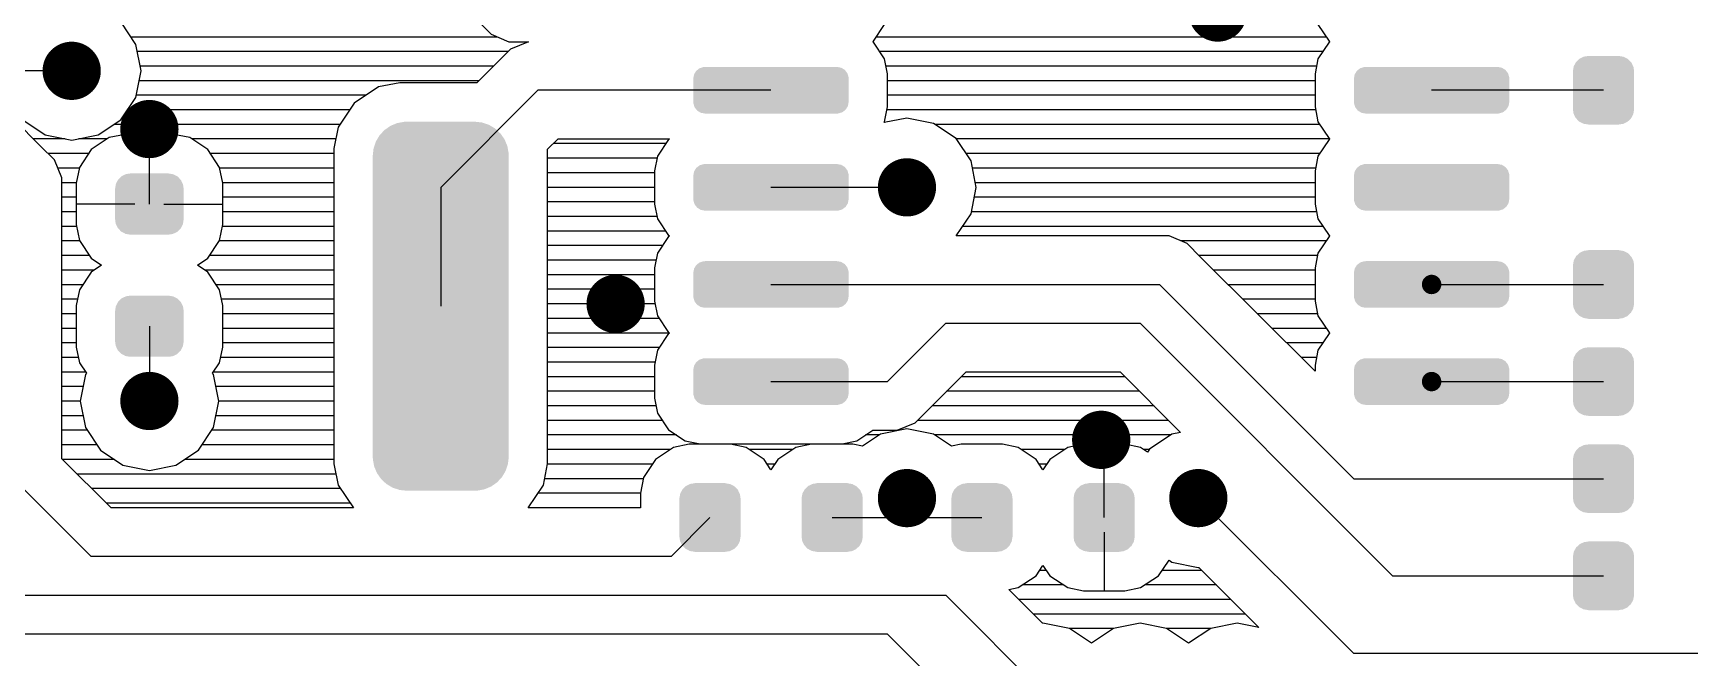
# Model space of a CAD drawing. Extents: x 295 to 953, y 10 to 290.
# Drawn here: x 762.16 to 811.99, y 207.56 to 226.35 of the extents above; entities that cross this region are included whole.
import ezdxf

# ---------------------------------------------------------------- set-up
doc = ezdxf.new("R2010")
doc.units = 0
doc.header["$LTSCALE"] = 5
doc.header["$MEASUREMENT"] = 0
doc.layers.get('0').update_dxf_attribs({"linetype": 'CONTINUOUS', "lineweight": 25})
doc.layers.add('DV-PEI-A6_BOT', color=7, linetype='CONTINUOUS')

msp = doc.modelspace()

# ---------------------------------------------------------------- linework, layer by layer
for points, const_width in [([(798.229, 226.971, -1), (797.353, 226.971, -1)], 0.876), ([(763.761, 225.218, -1), (762.885, 225.218, -1)], 0.876), ([(766.098, 223.466, -1), (765.222, 223.466, -1)], 0.876), ([(788.882, 221.713, -1), (788.006, 221.713, -1)], 0.876), ([(780.119, 218.208, -1), (779.243, 218.208, -1)], 0.876), ([(804.369, 218.792, -1), (804.077, 218.792, -1)], 0.292), ([(766.098, 215.287, -1), (765.222, 215.287, -1)], 0.876), ([(804.369, 215.871, -1), (804.077, 215.871, -1)], 0.292), ([(794.724, 214.119, -1), (793.848, 214.119, -1)], 0.876), ([(788.882, 212.366, -1), (788.006, 212.366, -1)], 0.876), ([(797.645, 212.366, -1), (796.769, 212.366, -1)], 0.876)]:
    msp.add_lwpolyline(points, format="xyb", close=True, dxfattribs=dict(const_width=const_width))
for points in [[(786.653, 225.145), (786.595, 225.219), (782.062, 225.145), (782.107, 225.219)], [(786.595, 225.219), (786.575, 225.246), (782.107, 225.219), (782.142, 225.246)], [(786.575, 225.246), (786.491, 225.297), (782.142, 225.246), (782.208, 225.297)], [(786.491, 225.297), (786.466, 225.312), (782.208, 225.297), (782.26, 225.312)], [(786.466, 225.312), (786.352, 225.333), (782.26, 225.312), (782.33, 225.333)], [(786.352, 225.333), (786.341, 225.335), (782.33, 225.333), (782.368, 225.335)], [(806.521, 225.145), (806.464, 225.219), (801.93, 225.145), (801.976, 225.219)], [(806.464, 225.219), (806.443, 225.246), (801.976, 225.219), (802.011, 225.246)], [(806.443, 225.246), (806.36, 225.297), (802.011, 225.246), (802.077, 225.297)], [(806.36, 225.297), (806.335, 225.312), (802.077, 225.297), (802.128, 225.312)], [(806.335, 225.312), (806.22, 225.333), (802.128, 225.312), (802.199, 225.333)], [(806.22, 225.333), (806.209, 225.335), (802.199, 225.333), (802.237, 225.335)], [(810.313, 225.21), (810.294, 225.338), (808.473, 225.21), (808.495, 225.338)], [(810.294, 225.338), (810.286, 225.354), (808.495, 225.338), (808.497, 225.354)], [(810.286, 225.354), (810.23, 225.469), (808.497, 225.354), (808.559, 225.469)], [(810.23, 225.469), (810.217, 225.482), (808.559, 225.469), (808.566, 225.482)], [(810.217, 225.482), (810.128, 225.574), (808.566, 225.482), (808.661, 225.574)], [(810.128, 225.574), (810.11, 225.583), (808.661, 225.574), (808.671, 225.583)], [(810.11, 225.583), (809.999, 225.641), (808.671, 225.583), (808.793, 225.641)], [(809.999, 225.641), (809.969, 225.646), (808.793, 225.641), (808.803, 225.646)], [(809.969, 225.646), (809.855, 225.664), (808.803, 225.646), (808.932, 225.664)], [(809.855, 225.664), (809.855, 225.668), (808.932, 225.664), (808.932, 225.668)], [(786.691, 224.985), (786.689, 225.023), (782.018, 224.985), (782.025, 225.023)], [(786.691, 224.284), (786.691, 224.985), (782.018, 224.284), (782.018, 224.985)], [(786.689, 225.023), (786.663, 225.11), (782.025, 225.023), (782.041, 225.11)], [(786.663, 225.11), (786.653, 225.145), (782.041, 225.11), (782.062, 225.145)], [(806.56, 224.985), (806.558, 225.023), (801.886, 224.985), (801.893, 225.023)], [(806.56, 224.284), (806.56, 224.985), (801.886, 224.284), (801.886, 224.985)], [(806.558, 225.023), (806.532, 225.11), (801.893, 225.023), (801.909, 225.11)], [(806.532, 225.11), (806.521, 225.145), (801.909, 225.11), (801.93, 225.145)], [(810.313, 225.207), (810.313, 225.21), (808.473, 225.207), (808.473, 225.21)], [(810.313, 224.062), (810.313, 225.207), (808.473, 224.062), (808.473, 225.207)], [(786.684, 224.246), (786.691, 224.284), (782.02, 224.246), (782.018, 224.284)], [(786.668, 224.158), (786.684, 224.246), (782.046, 224.158), (782.02, 224.246)], [(806.553, 224.246), (806.56, 224.284), (801.888, 224.246), (801.886, 224.284)], [(806.537, 224.158), (806.553, 224.246), (801.914, 224.158), (801.888, 224.246)], [(786.647, 224.124), (786.668, 224.158), (782.056, 224.124), (782.046, 224.158)], [(786.601, 224.05), (786.647, 224.124), (782.113, 224.05), (782.056, 224.124)], [(786.567, 224.023), (786.601, 224.05), (782.134, 224.023), (782.113, 224.05)], [(786.501, 223.972), (786.567, 224.023), (782.217, 223.972), (782.134, 224.023)], [(786.449, 223.956), (786.501, 223.972), (782.243, 223.956), (782.217, 223.972)], [(786.378, 223.935), (786.449, 223.956), (782.357, 223.935), (782.243, 223.956)], [(786.341, 223.933), (786.378, 223.935), (782.368, 223.933), (782.357, 223.935)], [(806.515, 224.124), (806.537, 224.158), (801.925, 224.124), (801.914, 224.158)], [(806.47, 224.05), (806.515, 224.124), (801.982, 224.05), (801.925, 224.124)], [(806.435, 224.023), (806.47, 224.05), (802.003, 224.023), (801.982, 224.05)], [(806.369, 223.972), (806.435, 224.023), (802.086, 223.972), (802.003, 224.023)], [(806.318, 223.956), (806.369, 223.972), (802.111, 223.956), (802.086, 223.972)], [(806.247, 223.935), (806.318, 223.956), (802.226, 223.935), (802.111, 223.956)], [(806.209, 223.933), (806.247, 223.935), (802.237, 223.933), (802.226, 223.935)], [(810.313, 224.059), (810.313, 224.062), (808.473, 224.059), (808.473, 224.062)], [(810.291, 223.93), (810.313, 224.059), (808.492, 223.93), (808.473, 224.059)], [(810.289, 223.915), (810.291, 223.93), (808.5, 223.915), (808.492, 223.93)], [(810.227, 223.799), (810.289, 223.915), (808.556, 223.799), (808.5, 223.915)], [(810.22, 223.786), (810.227, 223.799), (808.569, 223.786), (808.556, 223.799)], [(810.125, 223.695), (810.22, 223.786), (808.658, 223.695), (808.569, 223.786)], [(776.342, 223.157), (776.258, 223.277), (772.51, 223.157), (772.582, 223.277)], [(776.258, 223.277), (776.217, 223.336), (772.582, 223.277), (772.636, 223.336)], [(776.217, 223.336), (776.108, 223.437), (772.636, 223.336), (772.73, 223.437)], [(776.108, 223.437), (776.057, 223.484), (772.73, 223.437), (772.798, 223.484)], [(776.057, 223.484), (775.926, 223.562), (772.798, 223.484), (772.909, 223.562)], [(775.926, 223.562), (775.869, 223.596), (772.909, 223.562), (772.99, 223.596)], [(775.869, 223.596), (775.718, 223.646), (772.99, 223.596), (773.111, 223.646)], [(775.718, 223.646), (775.662, 223.664), (773.111, 223.646), (773.213, 223.664)], [(775.662, 223.664), (775.471, 223.685), (773.213, 223.664), (773.326, 223.685)], [(775.471, 223.685), (775.445, 223.688), (773.326, 223.685), (773.401, 223.688)], [(810.115, 223.685), (810.125, 223.695), (808.676, 223.685), (808.658, 223.695)], [(809.993, 223.627), (810.115, 223.685), (808.788, 223.627), (808.676, 223.685)], [(809.983, 223.622), (809.993, 223.627), (808.818, 223.622), (808.788, 223.627)], [(809.855, 223.604), (809.983, 223.622), (808.932, 223.604), (808.818, 223.622)], [(809.855, 223.6), (809.855, 223.604), (808.932, 223.6), (808.932, 223.604)], [(776.468, 222.665), (776.465, 222.74), (772.378, 222.665), (772.386, 222.74)], [(776.465, 222.74), (776.439, 222.882), (772.386, 222.74), (772.402, 222.882)], [(776.439, 222.882), (776.426, 222.955), (772.402, 222.882), (772.426, 222.955)], [(776.426, 222.955), (776.37, 223.09), (772.426, 222.955), (772.47, 223.09)], [(776.37, 223.09), (776.342, 223.157), (772.47, 223.09), (772.51, 223.157)], [(776.468, 213.61), (776.468, 222.665), (772.378, 213.61), (772.378, 222.665)], [(786.653, 222.224), (786.595, 222.298), (782.062, 222.224), (782.107, 222.298)], [(786.595, 222.298), (786.575, 222.325), (782.107, 222.298), (782.142, 222.325)], [(786.575, 222.325), (786.491, 222.376), (782.142, 222.325), (782.208, 222.376)], [(786.491, 222.376), (786.466, 222.391), (782.208, 222.376), (782.26, 222.391)], [(786.466, 222.391), (786.352, 222.412), (782.26, 222.391), (782.33, 222.412)], [(786.352, 222.412), (786.341, 222.414), (782.33, 222.412), (782.368, 222.414)], [(806.521, 222.224), (806.464, 222.298), (801.93, 222.224), (801.976, 222.298)], [(806.464, 222.298), (806.443, 222.325), (801.976, 222.298), (802.011, 222.325)], [(806.443, 222.325), (806.36, 222.376), (802.011, 222.325), (802.077, 222.376)], [(806.36, 222.376), (806.335, 222.391), (802.077, 222.376), (802.128, 222.391)], [(806.335, 222.391), (806.22, 222.412), (802.128, 222.391), (802.199, 222.412)], [(806.22, 222.412), (806.209, 222.414), (802.199, 222.412), (802.237, 222.414)], [(766.691, 221.672), (766.672, 221.802), (764.629, 221.672), (764.65, 221.802)], [(766.672, 221.802), (766.665, 221.816), (764.65, 221.802), (764.652, 221.816)], [(766.665, 221.816), (766.609, 221.933), (764.652, 221.816), (764.713, 221.933)], [(766.609, 221.933), (766.597, 221.946), (764.713, 221.933), (764.719, 221.946)], [(766.597, 221.946), (766.508, 222.039), (764.719, 221.946), (764.815, 222.039)], [(766.508, 222.039), (766.491, 222.048), (764.815, 222.039), (764.824, 222.048)], [(766.491, 222.048), (766.379, 222.107), (764.824, 222.048), (764.946, 222.107)], [(766.379, 222.107), (766.351, 222.111), (764.946, 222.107), (764.955, 222.111)], [(766.351, 222.111), (766.235, 222.131), (764.955, 222.111), (765.084, 222.131)], [(786.691, 222.064), (786.689, 222.102), (782.018, 222.064), (782.025, 222.102)], [(786.691, 221.363), (786.691, 222.064), (782.018, 221.363), (782.018, 222.064)], [(786.689, 222.102), (786.663, 222.189), (782.025, 222.102), (782.041, 222.189)], [(786.663, 222.189), (786.653, 222.224), (782.041, 222.189), (782.062, 222.224)], [(806.56, 222.064), (806.558, 222.102), (801.886, 222.064), (801.893, 222.102)], [(806.56, 221.363), (806.56, 222.064), (801.886, 221.363), (801.886, 222.064)], [(806.558, 222.102), (806.532, 222.189), (801.893, 222.102), (801.909, 222.189)], [(806.532, 222.189), (806.521, 222.224), (801.909, 222.189), (801.93, 222.224)], [(766.694, 220.749), (766.694, 221.672), (764.626, 220.749), (764.626, 221.672)], [(786.684, 221.325), (786.691, 221.363), (782.02, 221.325), (782.018, 221.363)], [(786.668, 221.237), (786.684, 221.325), (782.046, 221.237), (782.02, 221.325)], [(786.647, 221.203), (786.668, 221.237), (782.056, 221.203), (782.046, 221.237)], [(806.553, 221.325), (806.56, 221.363), (801.888, 221.325), (801.886, 221.363)], [(806.537, 221.237), (806.553, 221.325), (801.914, 221.237), (801.888, 221.325)], [(806.515, 221.203), (806.537, 221.237), (801.925, 221.203), (801.914, 221.237)], [(766.67, 220.62), (766.691, 220.749), (764.647, 220.62), (764.629, 220.749)], [(786.601, 221.129), (786.647, 221.203), (782.113, 221.129), (782.056, 221.203)], [(786.567, 221.102), (786.601, 221.129), (782.134, 221.102), (782.113, 221.129)], [(786.501, 221.051), (786.567, 221.102), (782.217, 221.051), (782.134, 221.102)], [(786.449, 221.035), (786.501, 221.051), (782.243, 221.035), (782.217, 221.051)], [(786.378, 221.014), (786.449, 221.035), (782.357, 221.014), (782.243, 221.035)], [(786.341, 221.012), (786.378, 221.014), (782.368, 221.012), (782.357, 221.014)], [(806.47, 221.129), (806.515, 221.203), (801.982, 221.129), (801.925, 221.203)], [(806.435, 221.102), (806.47, 221.129), (802.003, 221.102), (801.982, 221.129)], [(806.369, 221.051), (806.435, 221.102), (802.086, 221.051), (802.003, 221.102)], [(806.318, 221.035), (806.369, 221.051), (802.111, 221.035), (802.086, 221.051)], [(806.247, 221.014), (806.318, 221.035), (802.226, 221.014), (802.111, 221.035)], [(806.209, 221.012), (806.247, 221.014), (802.237, 221.012), (802.226, 221.014)], [(766.668, 220.605), (766.67, 220.62), (764.654, 220.605), (764.647, 220.62)], [(766.607, 220.488), (766.668, 220.605), (764.71, 220.488), (764.654, 220.605)], [(766.601, 220.476), (766.607, 220.488), (764.722, 220.476), (764.71, 220.488)], [(766.505, 220.383), (766.601, 220.476), (764.812, 220.383), (764.722, 220.476)], [(766.496, 220.374), (766.505, 220.383), (764.829, 220.374), (764.812, 220.383)], [(766.374, 220.315), (766.496, 220.374), (764.941, 220.315), (764.829, 220.374)], [(766.365, 220.31), (766.374, 220.315), (764.968, 220.31), (764.941, 220.315)], [(766.235, 220.291), (766.365, 220.31), (765.084, 220.291), (764.968, 220.31)], [(810.128, 219.732), (810.11, 219.741), (808.661, 219.732), (808.671, 219.741)], [(810.11, 219.741), (809.999, 219.799), (808.671, 219.741), (808.793, 219.799)], [(809.999, 219.799), (809.969, 219.804), (808.793, 219.799), (808.803, 219.804)], [(809.969, 219.804), (809.855, 219.822), (808.803, 219.804), (808.932, 219.822)], [(809.855, 219.822), (809.855, 219.826), (808.932, 219.822), (808.932, 219.826)], [(786.689, 219.181), (786.663, 219.268), (782.025, 219.181), (782.041, 219.268)], [(786.663, 219.268), (786.653, 219.303), (782.041, 219.268), (782.062, 219.303)], [(786.653, 219.303), (786.595, 219.377), (782.062, 219.303), (782.107, 219.377)], [(786.595, 219.377), (786.575, 219.404), (782.107, 219.377), (782.142, 219.404)], [(786.575, 219.404), (786.491, 219.455), (782.142, 219.404), (782.208, 219.455)], [(786.491, 219.455), (786.466, 219.47), (782.208, 219.455), (782.26, 219.47)], [(786.466, 219.47), (786.352, 219.491), (782.26, 219.47), (782.33, 219.491)], [(786.352, 219.491), (786.341, 219.493), (782.33, 219.491), (782.368, 219.493)], [(806.558, 219.181), (806.532, 219.268), (801.893, 219.181), (801.909, 219.268)], [(806.532, 219.268), (806.521, 219.303), (801.909, 219.268), (801.93, 219.303)], [(806.521, 219.303), (806.464, 219.377), (801.93, 219.303), (801.976, 219.377)], [(806.464, 219.377), (806.443, 219.404), (801.976, 219.377), (802.011, 219.404)], [(806.443, 219.404), (806.36, 219.455), (802.011, 219.404), (802.077, 219.455)], [(806.36, 219.455), (806.335, 219.47), (802.077, 219.455), (802.128, 219.47)], [(806.335, 219.47), (806.22, 219.491), (802.128, 219.47), (802.199, 219.491)], [(806.22, 219.491), (806.209, 219.493), (802.199, 219.491), (802.237, 219.493)], [(810.313, 219.368), (810.294, 219.496), (808.473, 219.368), (808.495, 219.496)], [(810.313, 219.365), (810.313, 219.368), (808.473, 219.365), (808.473, 219.368)], [(810.313, 218.22), (810.313, 219.365), (808.473, 218.22), (808.473, 219.365)], [(810.294, 219.496), (810.286, 219.512), (808.495, 219.496), (808.497, 219.512)], [(810.286, 219.512), (810.23, 219.627), (808.497, 219.512), (808.559, 219.627)], [(810.23, 219.627), (810.217, 219.64), (808.559, 219.627), (808.566, 219.64)], [(810.217, 219.64), (810.128, 219.732), (808.566, 219.64), (808.661, 219.732)], [(786.691, 219.143), (786.689, 219.181), (782.018, 219.143), (782.025, 219.181)], [(786.691, 218.442), (786.691, 219.143), (782.018, 218.442), (782.018, 219.143)], [(806.56, 219.143), (806.558, 219.181), (801.886, 219.143), (801.893, 219.181)], [(806.56, 218.442), (806.56, 219.143), (801.886, 218.442), (801.886, 219.143)], [(766.665, 218.142), (766.609, 218.259), (764.652, 218.142), (764.713, 218.259)], [(766.609, 218.259), (766.597, 218.271), (764.713, 218.259), (764.719, 218.271)], [(766.597, 218.271), (766.508, 218.364), (764.719, 218.271), (764.815, 218.364)], [(766.508, 218.364), (766.491, 218.373), (764.815, 218.364), (764.824, 218.373)], [(766.491, 218.373), (766.379, 218.432), (764.824, 218.373), (764.946, 218.432)], [(766.379, 218.432), (766.351, 218.437), (764.946, 218.432), (764.955, 218.437)], [(766.351, 218.437), (766.235, 218.456), (764.955, 218.437), (765.084, 218.456)], [(786.684, 218.404), (786.691, 218.442), (782.02, 218.404), (782.018, 218.442)], [(786.668, 218.316), (786.684, 218.404), (782.046, 218.316), (782.02, 218.404)], [(786.647, 218.282), (786.668, 218.316), (782.056, 218.282), (782.046, 218.316)], [(786.601, 218.208), (786.647, 218.282), (782.113, 218.208), (782.056, 218.282)], [(806.553, 218.404), (806.56, 218.442), (801.888, 218.404), (801.886, 218.442)], [(806.537, 218.316), (806.553, 218.404), (801.914, 218.316), (801.888, 218.404)], [(806.515, 218.282), (806.537, 218.316), (801.925, 218.282), (801.914, 218.316)], [(806.47, 218.208), (806.515, 218.282), (801.982, 218.208), (801.925, 218.282)], [(766.694, 217.075), (766.694, 217.998), (764.626, 217.075), (764.626, 217.998)], [(766.691, 217.998), (766.672, 218.127), (764.629, 217.998), (764.65, 218.127)], [(766.672, 218.127), (766.665, 218.142), (764.65, 218.127), (764.652, 218.142)], [(786.567, 218.181), (786.601, 218.208), (782.134, 218.181), (782.113, 218.208)], [(786.501, 218.13), (786.567, 218.181), (782.217, 218.13), (782.134, 218.181)], [(786.449, 218.114), (786.501, 218.13), (782.243, 218.114), (782.217, 218.13)], [(786.378, 218.093), (786.449, 218.114), (782.357, 218.093), (782.243, 218.114)], [(786.341, 218.091), (786.378, 218.093), (782.368, 218.091), (782.357, 218.093)], [(806.435, 218.181), (806.47, 218.208), (802.003, 218.181), (801.982, 218.208)], [(806.369, 218.13), (806.435, 218.181), (802.086, 218.13), (802.003, 218.181)], [(806.318, 218.114), (806.369, 218.13), (802.111, 218.114), (802.086, 218.13)], [(806.247, 218.093), (806.318, 218.114), (802.226, 218.093), (802.111, 218.114)], [(806.209, 218.091), (806.247, 218.093), (802.237, 218.091), (802.226, 218.093)], [(810.313, 218.217), (810.313, 218.22), (808.473, 218.217), (808.473, 218.22)], [(810.291, 218.088), (810.313, 218.217), (808.492, 218.088), (808.473, 218.217)], [(810.289, 218.073), (810.291, 218.088), (808.5, 218.073), (808.492, 218.088)], [(810.227, 217.957), (810.289, 218.073), (808.556, 217.957), (808.5, 218.073)], [(810.22, 217.944), (810.227, 217.957), (808.569, 217.944), (808.556, 217.957)], [(810.125, 217.853), (810.22, 217.944), (808.658, 217.853), (808.569, 217.944)], [(810.115, 217.843), (810.125, 217.853), (808.676, 217.843), (808.658, 217.853)], [(809.993, 217.785), (810.115, 217.843), (808.788, 217.785), (808.676, 217.843)], [(809.983, 217.78), (809.993, 217.785), (808.818, 217.78), (808.788, 217.785)], [(809.855, 217.762), (809.983, 217.78), (808.932, 217.762), (808.818, 217.78)], [(809.855, 217.758), (809.855, 217.762), (808.932, 217.758), (808.932, 217.762)], [(766.67, 216.945), (766.691, 217.075), (764.647, 216.945), (764.629, 217.075)], [(766.668, 216.931), (766.67, 216.945), (764.654, 216.931), (764.647, 216.945)], [(766.607, 216.814), (766.668, 216.931), (764.71, 216.814), (764.654, 216.931)], [(766.601, 216.801), (766.607, 216.814), (764.722, 216.801), (764.71, 216.814)], [(766.505, 216.708), (766.601, 216.801), (764.812, 216.708), (764.722, 216.801)], [(810.217, 216.719), (810.128, 216.811), (808.566, 216.719), (808.661, 216.811)], [(810.128, 216.811), (810.11, 216.82), (808.661, 216.811), (808.671, 216.82)], [(810.11, 216.82), (809.999, 216.878), (808.671, 216.82), (808.793, 216.878)], [(809.999, 216.878), (809.969, 216.883), (808.793, 216.878), (808.803, 216.883)], [(809.969, 216.883), (809.855, 216.901), (808.803, 216.883), (808.932, 216.901)], [(809.855, 216.901), (809.855, 216.905), (808.932, 216.901), (808.932, 216.905)], [(766.496, 216.699), (766.505, 216.708), (764.829, 216.699), (764.812, 216.708)], [(766.374, 216.64), (766.496, 216.699), (764.941, 216.64), (764.829, 216.699)], [(766.365, 216.636), (766.374, 216.64), (764.968, 216.636), (764.941, 216.64)], [(766.235, 216.616), (766.365, 216.636), (765.084, 216.616), (764.968, 216.636)], [(786.691, 216.222), (786.689, 216.26), (782.018, 216.222), (782.025, 216.26)], [(786.689, 216.26), (786.663, 216.347), (782.025, 216.26), (782.041, 216.347)], [(786.663, 216.347), (786.653, 216.382), (782.041, 216.347), (782.062, 216.382)], [(786.653, 216.382), (786.595, 216.456), (782.062, 216.382), (782.107, 216.456)], [(786.595, 216.456), (786.575, 216.483), (782.107, 216.456), (782.142, 216.483)], [(786.575, 216.483), (786.491, 216.534), (782.142, 216.483), (782.208, 216.534)], [(786.491, 216.534), (786.466, 216.549), (782.208, 216.534), (782.26, 216.549)], [(786.466, 216.549), (786.352, 216.57), (782.26, 216.549), (782.33, 216.57)], [(786.352, 216.57), (786.341, 216.572), (782.33, 216.57), (782.368, 216.572)], [(806.56, 216.222), (806.558, 216.26), (801.886, 216.222), (801.893, 216.26)], [(806.558, 216.26), (806.532, 216.347), (801.893, 216.26), (801.909, 216.347)], [(806.532, 216.347), (806.521, 216.382), (801.909, 216.347), (801.93, 216.382)], [(806.521, 216.382), (806.464, 216.456), (801.93, 216.382), (801.976, 216.456)], [(806.464, 216.456), (806.443, 216.483), (801.976, 216.456), (802.011, 216.483)], [(806.443, 216.483), (806.36, 216.534), (802.011, 216.483), (802.077, 216.534)], [(806.36, 216.534), (806.335, 216.549), (802.077, 216.534), (802.128, 216.549)], [(806.335, 216.549), (806.22, 216.57), (802.128, 216.549), (802.199, 216.57)], [(806.22, 216.57), (806.209, 216.572), (802.199, 216.57), (802.237, 216.572)], [(810.313, 216.447), (810.294, 216.575), (808.473, 216.447), (808.495, 216.575)], [(810.313, 216.444), (810.313, 216.447), (808.473, 216.444), (808.473, 216.447)], [(810.313, 215.299), (810.313, 216.444), (808.473, 215.299), (808.473, 216.444)], [(810.294, 216.575), (810.286, 216.591), (808.495, 216.575), (808.497, 216.591)], [(810.286, 216.591), (810.23, 216.706), (808.497, 216.591), (808.559, 216.706)], [(810.23, 216.706), (810.217, 216.719), (808.559, 216.706), (808.566, 216.719)], [(786.691, 215.521), (786.691, 216.222), (782.018, 215.521), (782.018, 216.222)], [(806.56, 215.521), (806.56, 216.222), (801.886, 215.521), (801.886, 216.222)], [(786.684, 215.483), (786.691, 215.521), (782.02, 215.483), (782.018, 215.521)], [(786.668, 215.395), (786.684, 215.483), (782.046, 215.395), (782.02, 215.483)], [(786.647, 215.361), (786.668, 215.395), (782.056, 215.361), (782.046, 215.395)], [(786.601, 215.287), (786.647, 215.361), (782.113, 215.287), (782.056, 215.361)], [(786.567, 215.26), (786.601, 215.287), (782.134, 215.26), (782.113, 215.287)], [(786.501, 215.209), (786.567, 215.26), (782.217, 215.209), (782.134, 215.26)], [(806.553, 215.483), (806.56, 215.521), (801.888, 215.483), (801.886, 215.521)], [(806.537, 215.395), (806.553, 215.483), (801.914, 215.395), (801.888, 215.483)], [(806.515, 215.361), (806.537, 215.395), (801.925, 215.361), (801.914, 215.395)], [(806.47, 215.287), (806.515, 215.361), (801.982, 215.287), (801.925, 215.361)], [(806.435, 215.26), (806.47, 215.287), (802.003, 215.26), (801.982, 215.287)], [(806.369, 215.209), (806.435, 215.26), (802.086, 215.209), (802.003, 215.26)], [(810.313, 215.296), (810.313, 215.299), (808.473, 215.296), (808.473, 215.299)], [(810.291, 215.167), (810.313, 215.296), (808.492, 215.167), (808.473, 215.296)], [(786.449, 215.193), (786.501, 215.209), (782.243, 215.193), (782.217, 215.209)], [(786.378, 215.172), (786.449, 215.193), (782.357, 215.172), (782.243, 215.193)], [(786.341, 215.17), (786.378, 215.172), (782.368, 215.17), (782.357, 215.172)], [(806.318, 215.193), (806.369, 215.209), (802.111, 215.193), (802.086, 215.209)], [(806.247, 215.172), (806.318, 215.193), (802.226, 215.172), (802.111, 215.193)], [(806.209, 215.17), (806.247, 215.172), (802.237, 215.17), (802.226, 215.172)], [(810.289, 215.152), (810.291, 215.167), (808.5, 215.152), (808.492, 215.167)], [(810.227, 215.036), (810.289, 215.152), (808.556, 215.036), (808.5, 215.152)], [(810.22, 215.023), (810.227, 215.036), (808.569, 215.023), (808.556, 215.036)], [(810.125, 214.932), (810.22, 215.023), (808.658, 214.932), (808.569, 215.023)], [(810.115, 214.922), (810.125, 214.932), (808.676, 214.922), (808.658, 214.932)], [(809.993, 214.864), (810.115, 214.922), (808.788, 214.864), (808.676, 214.922)], [(809.983, 214.859), (809.993, 214.864), (808.818, 214.859), (808.788, 214.864)], [(809.855, 214.841), (809.983, 214.859), (808.932, 214.841), (808.818, 214.859)], [(809.855, 214.837), (809.855, 214.841), (808.932, 214.837), (808.932, 214.841)], [(810.286, 213.67), (810.23, 213.785), (808.497, 213.67), (808.559, 213.785)], [(810.23, 213.785), (810.217, 213.798), (808.559, 213.785), (808.566, 213.798)], [(810.217, 213.798), (810.128, 213.89), (808.566, 213.798), (808.661, 213.89)], [(810.128, 213.89), (810.11, 213.899), (808.661, 213.89), (808.671, 213.899)], [(810.11, 213.899), (809.999, 213.957), (808.671, 213.899), (808.793, 213.957)], [(809.999, 213.957), (809.969, 213.962), (808.793, 213.957), (808.803, 213.962)], [(809.969, 213.962), (809.855, 213.98), (808.803, 213.962), (808.932, 213.98)], [(809.855, 213.98), (809.855, 213.984), (808.932, 213.98), (808.932, 213.984)], [(776.46, 213.535), (776.468, 213.61), (772.381, 213.535), (772.378, 213.61)], [(776.444, 213.393), (776.46, 213.535), (772.407, 213.393), (772.381, 213.535)], [(776.42, 213.321), (776.444, 213.393), (772.42, 213.321), (772.407, 213.393)], [(776.375, 213.186), (776.42, 213.321), (772.476, 213.186), (772.42, 213.321)], [(810.313, 213.526), (810.294, 213.654), (808.473, 213.526), (808.495, 213.654)], [(810.313, 213.523), (810.313, 213.526), (808.473, 213.523), (808.473, 213.526)], [(810.313, 212.378), (810.313, 213.523), (808.473, 212.378), (808.473, 213.523)], [(810.294, 213.654), (810.286, 213.67), (808.495, 213.654), (808.497, 213.67)], [(776.336, 213.119), (776.375, 213.186), (772.504, 213.119), (772.476, 213.186)], [(776.264, 212.998), (776.336, 213.119), (772.588, 212.998), (772.504, 213.119)], [(776.21, 212.94), (776.264, 212.998), (772.629, 212.94), (772.588, 212.998)], [(776.116, 212.838), (776.21, 212.94), (772.738, 212.838), (772.629, 212.94)], [(776.048, 212.791), (776.116, 212.838), (772.789, 212.791), (772.738, 212.838)], [(775.937, 212.714), (776.048, 212.791), (772.92, 212.714), (772.789, 212.791)], [(783.237, 212.731), (783.126, 212.789), (781.798, 212.731), (781.92, 212.789)], [(783.126, 212.789), (783.096, 212.794), (781.92, 212.789), (781.93, 212.794)], [(783.096, 212.794), (782.981, 212.812), (781.93, 212.794), (782.058, 212.812)], [(782.981, 212.812), (782.981, 212.816), (782.058, 212.812), (782.058, 212.816)], [(786.911, 212.731), (786.8, 212.789), (785.473, 212.731), (785.594, 212.789)], [(786.8, 212.789), (786.77, 212.794), (785.594, 212.789), (785.604, 212.794)], [(786.77, 212.794), (786.656, 212.812), (785.604, 212.794), (785.733, 212.812)], [(786.656, 212.812), (786.656, 212.816), (785.733, 212.812), (785.733, 212.816)], [(791.416, 212.731), (791.304, 212.789), (789.977, 212.731), (790.098, 212.789)], [(791.304, 212.789), (791.274, 212.794), (790.098, 212.789), (790.109, 212.794)], [(791.274, 212.794), (791.16, 212.812), (790.109, 212.794), (790.237, 212.812)], [(791.16, 212.812), (791.16, 212.816), (790.237, 212.812), (790.237, 212.816)], [(795.09, 212.731), (794.979, 212.789), (793.651, 212.731), (793.773, 212.789)], [(794.979, 212.789), (794.949, 212.794), (793.773, 212.789), (793.783, 212.794)], [(794.949, 212.794), (794.835, 212.812), (793.783, 212.794), (793.912, 212.812)], [(794.835, 212.812), (794.835, 212.816), (793.912, 212.812), (793.912, 212.816)], [(775.856, 212.68), (775.937, 212.714), (772.976, 212.68), (772.92, 212.714)], [(775.735, 212.63), (775.856, 212.68), (773.128, 212.63), (772.976, 212.68)], [(775.633, 212.611), (775.735, 212.63), (773.184, 212.611), (773.128, 212.63)], [(775.52, 212.591), (775.633, 212.611), (773.375, 212.591), (773.184, 212.611)], [(775.445, 212.588), (775.52, 212.591), (773.401, 212.588), (773.375, 212.591)], [(783.44, 212.357), (783.421, 212.486), (781.6, 212.357), (781.622, 212.486)], [(783.44, 212.354), (783.44, 212.357), (781.6, 212.354), (781.6, 212.357)], [(783.44, 211.209), (783.44, 212.354), (781.6, 211.209), (781.6, 212.354)], [(783.421, 212.486), (783.413, 212.501), (781.622, 212.486), (781.624, 212.501)], [(783.413, 212.501), (783.357, 212.617), (781.624, 212.501), (781.686, 212.617)], [(783.357, 212.617), (783.344, 212.63), (781.686, 212.617), (781.693, 212.63)], [(783.344, 212.63), (783.255, 212.721), (781.693, 212.63), (781.788, 212.721)], [(783.255, 212.721), (783.237, 212.731), (781.788, 212.721), (781.798, 212.731)], [(787.115, 212.357), (787.095, 212.486), (785.274, 212.357), (785.296, 212.486)], [(787.115, 212.354), (787.115, 212.357), (785.274, 212.354), (785.274, 212.357)], [(787.115, 211.209), (787.115, 212.354), (785.274, 211.209), (785.274, 212.354)], [(787.095, 212.486), (787.088, 212.501), (785.296, 212.486), (785.299, 212.501)], [(787.088, 212.501), (787.031, 212.617), (785.299, 212.501), (785.36, 212.617)], [(787.031, 212.617), (787.019, 212.63), (785.36, 212.617), (785.367, 212.63)], [(787.019, 212.63), (786.93, 212.721), (785.367, 212.63), (785.463, 212.721)], [(786.93, 212.721), (786.911, 212.731), (785.463, 212.721), (785.473, 212.731)], [(791.619, 212.357), (791.599, 212.486), (789.779, 212.357), (789.8, 212.486)], [(791.619, 212.354), (791.619, 212.357), (789.779, 212.354), (789.779, 212.357)], [(791.619, 211.209), (791.619, 212.354), (789.779, 211.209), (789.779, 212.354)], [(791.599, 212.486), (791.592, 212.501), (789.8, 212.486), (789.803, 212.501)], [(791.592, 212.501), (791.536, 212.617), (789.803, 212.501), (789.864, 212.617)], [(791.536, 212.617), (791.523, 212.63), (789.864, 212.617), (789.871, 212.63)], [(791.523, 212.63), (791.434, 212.721), (789.871, 212.63), (789.967, 212.721)], [(791.434, 212.721), (791.416, 212.731), (789.967, 212.721), (789.977, 212.731)], [(795.293, 212.357), (795.274, 212.486), (793.453, 212.357), (793.475, 212.486)], [(795.293, 212.354), (795.293, 212.357), (793.453, 212.354), (793.453, 212.357)], [(795.293, 211.209), (795.293, 212.354), (793.453, 211.209), (793.453, 212.354)], [(795.274, 212.486), (795.266, 212.501), (793.475, 212.486), (793.478, 212.501)], [(795.266, 212.501), (795.21, 212.617), (793.478, 212.501), (793.539, 212.617)], [(795.21, 212.617), (795.197, 212.63), (793.539, 212.617), (793.546, 212.63)], [(795.197, 212.63), (795.108, 212.721), (793.546, 212.63), (793.642, 212.721)], [(795.108, 212.721), (795.09, 212.731), (793.642, 212.721), (793.651, 212.731)], [(810.313, 212.375), (810.313, 212.378), (808.473, 212.375), (808.473, 212.378)], [(810.291, 212.246), (810.313, 212.375), (808.492, 212.246), (808.473, 212.375)], [(810.289, 212.231), (810.291, 212.246), (808.5, 212.231), (808.492, 212.246)], [(810.227, 212.115), (810.289, 212.231), (808.556, 212.115), (808.5, 212.231)], [(810.22, 212.102), (810.227, 212.115), (808.569, 212.102), (808.556, 212.115)], [(810.125, 212.011), (810.22, 212.102), (808.658, 212.011), (808.569, 212.102)], [(810.115, 212.001), (810.125, 212.011), (808.676, 212.001), (808.658, 212.011)], [(809.993, 211.943), (810.115, 212.001), (808.788, 211.943), (808.676, 212.001)], [(809.983, 211.938), (809.993, 211.943), (808.818, 211.938), (808.788, 211.943)], [(809.855, 211.92), (809.983, 211.938), (808.932, 211.92), (808.818, 211.938)], [(809.855, 211.916), (809.855, 211.92), (808.932, 211.916), (808.932, 211.92)], [(783.44, 211.206), (783.44, 211.209), (781.6, 211.206), (781.6, 211.209)], [(783.418, 211.078), (783.44, 211.206), (781.619, 211.078), (781.6, 211.206)], [(783.416, 211.062), (783.418, 211.078), (781.627, 211.062), (781.619, 211.078)], [(783.354, 210.947), (783.416, 211.062), (781.683, 210.947), (781.627, 211.062)], [(783.347, 210.934), (783.354, 210.947), (781.696, 210.934), (781.683, 210.947)], [(783.252, 210.842), (783.347, 210.934), (781.785, 210.842), (781.696, 210.934)], [(783.242, 210.833), (783.252, 210.842), (781.803, 210.833), (781.785, 210.842)], [(783.12, 210.775), (783.242, 210.833), (781.914, 210.775), (781.803, 210.833)], [(783.11, 210.77), (783.12, 210.775), (781.944, 210.77), (781.914, 210.775)], [(782.981, 210.752), (783.11, 210.77), (782.058, 210.752), (781.944, 210.77)], [(787.115, 211.206), (787.115, 211.209), (785.274, 211.206), (785.274, 211.209)], [(787.093, 211.078), (787.115, 211.206), (785.294, 211.078), (785.274, 211.206)], [(787.09, 211.062), (787.093, 211.078), (785.301, 211.062), (785.294, 211.078)], [(787.029, 210.947), (787.09, 211.062), (785.358, 210.947), (785.301, 211.062)], [(787.022, 210.934), (787.029, 210.947), (785.37, 210.934), (785.358, 210.947)], [(786.926, 210.842), (787.022, 210.934), (785.459, 210.842), (785.37, 210.934)], [(786.916, 210.833), (786.926, 210.842), (785.478, 210.833), (785.459, 210.842)], [(786.795, 210.775), (786.916, 210.833), (785.589, 210.775), (785.478, 210.833)], [(786.785, 210.77), (786.795, 210.775), (785.619, 210.77), (785.589, 210.775)], [(786.656, 210.752), (786.785, 210.77), (785.733, 210.752), (785.619, 210.77)], [(791.619, 211.206), (791.619, 211.209), (789.779, 211.206), (789.779, 211.209)], [(791.597, 211.078), (791.619, 211.206), (789.798, 211.078), (789.779, 211.206)], [(791.594, 211.062), (791.597, 211.078), (789.806, 211.062), (789.798, 211.078)], [(791.533, 210.947), (791.594, 211.062), (789.862, 210.947), (789.806, 211.062)], [(791.526, 210.934), (791.533, 210.947), (789.875, 210.934), (789.862, 210.947)], [(791.43, 210.842), (791.526, 210.934), (789.964, 210.842), (789.875, 210.934)], [(791.421, 210.833), (791.43, 210.842), (789.982, 210.833), (789.964, 210.842)], [(791.299, 210.775), (791.421, 210.833), (790.093, 210.775), (789.982, 210.833)], [(791.289, 210.77), (791.299, 210.775), (790.123, 210.77), (790.093, 210.775)], [(791.16, 210.752), (791.289, 210.77), (790.237, 210.752), (790.123, 210.77)], [(795.293, 211.206), (795.293, 211.209), (793.453, 211.206), (793.453, 211.209)], [(795.272, 211.078), (795.293, 211.206), (793.473, 211.078), (793.453, 211.206)], [(795.269, 211.062), (795.272, 211.078), (793.48, 211.062), (793.473, 211.078)], [(795.208, 210.947), (795.269, 211.062), (793.536, 210.947), (793.48, 211.062)], [(795.201, 210.934), (795.208, 210.947), (793.549, 210.934), (793.536, 210.947)], [(795.105, 210.842), (795.201, 210.934), (793.638, 210.842), (793.549, 210.934)], [(795.095, 210.833), (795.105, 210.842), (793.656, 210.833), (793.638, 210.842)], [(794.974, 210.775), (795.095, 210.833), (793.768, 210.775), (793.656, 210.833)], [(794.963, 210.77), (794.974, 210.775), (793.798, 210.77), (793.768, 210.775)], [(794.835, 210.752), (794.963, 210.77), (793.912, 210.752), (793.798, 210.77)], [(810.286, 210.749), (810.23, 210.864), (808.497, 210.749), (808.559, 210.864)], [(810.23, 210.864), (810.217, 210.877), (808.559, 210.864), (808.566, 210.877)], [(810.217, 210.877), (810.128, 210.969), (808.566, 210.877), (808.661, 210.969)], [(810.128, 210.969), (810.11, 210.978), (808.661, 210.969), (808.671, 210.978)], [(810.11, 210.978), (809.999, 211.036), (808.671, 210.978), (808.793, 211.036)], [(809.999, 211.036), (809.969, 211.041), (808.793, 211.036), (808.803, 211.041)], [(809.969, 211.041), (809.855, 211.059), (808.803, 211.041), (808.932, 211.059)], [(809.855, 211.059), (809.855, 211.063), (808.932, 211.059), (808.932, 211.063)], [(782.981, 210.748), (782.981, 210.752), (782.058, 210.748), (782.058, 210.752)], [(786.656, 210.748), (786.656, 210.752), (785.733, 210.748), (785.733, 210.752)], [(791.16, 210.748), (791.16, 210.752), (790.237, 210.748), (790.237, 210.752)], [(794.835, 210.748), (794.835, 210.752), (793.912, 210.748), (793.912, 210.752)], [(810.313, 210.605), (810.294, 210.733), (808.473, 210.605), (808.495, 210.733)], [(810.313, 210.602), (810.313, 210.605), (808.473, 210.602), (808.473, 210.605)], [(810.313, 209.457), (810.313, 210.602), (808.473, 209.457), (808.473, 210.602)], [(810.294, 210.733), (810.286, 210.749), (808.495, 210.733), (808.497, 210.749)], [(810.313, 209.454), (810.313, 209.457), (808.473, 209.454), (808.473, 209.457)], [(810.291, 209.325), (810.313, 209.454), (808.492, 209.325), (808.473, 209.454)], [(810.289, 209.31), (810.291, 209.325), (808.5, 209.31), (808.492, 209.325)], [(810.227, 209.194), (810.289, 209.31), (808.556, 209.194), (808.5, 209.31)], [(810.22, 209.181), (810.227, 209.194), (808.569, 209.181), (808.556, 209.194)], [(810.125, 209.09), (810.22, 209.181), (808.658, 209.09), (808.569, 209.181)], [(810.115, 209.08), (810.125, 209.09), (808.676, 209.08), (808.658, 209.09)], [(809.993, 209.022), (810.115, 209.08), (808.788, 209.022), (808.676, 209.08)], [(809.983, 209.017), (809.993, 209.022), (808.818, 209.017), (808.788, 209.022)], [(809.855, 208.999), (809.983, 209.017), (808.932, 208.999), (808.818, 209.017)], [(809.855, 208.995), (809.855, 208.999), (808.932, 208.995), (808.932, 208.999)]]:
    msp.add_solid(points)
at = {"layer": 'DV-PEI-A6_BOT'}
for p, q in [((773.19, 229.062), (775.936, 226.317)), ((765.251, 226.013), (764.807, 226.679)), ((776.117, 226.235), (765.105, 226.235)), ((775.936, 226.317), (776.473, 226.095)), ((787.439, 226.106), (787.772, 226.609)), ((801.051, 226.235), (787.527, 226.235)), ((800.805, 226.609), (801.138, 226.106)), ((765.409, 225.218), (765.251, 226.013)), ((776.45, 225.797), (765.292, 225.797)), ((776.52, 225.867), (775.51, 224.856)), ((776.473, 226.095), (777.058, 226.095)), ((777.058, 226.095), (776.52, 225.867)), ((787.416, 226.095), (787.439, 226.106)), ((787.439, 226.077), (787.416, 226.095)), ((787.772, 225.575), (787.439, 226.077)), ((800.957, 225.797), (787.626, 225.797)), ((801.138, 226.077), (800.805, 225.575)), ((801.138, 226.106), (801.162, 226.095)), ((801.162, 226.095), (801.138, 226.077)), ((763.323, 225.218), (655.1, 225.218)), ((765.251, 224.418), (765.409, 225.218)), ((776.012, 225.359), (765.38, 225.359)), ((787.86, 225.131), (787.772, 225.575)), ((800.764, 225.359), (787.819, 225.359)), ((800.805, 225.575), (800.718, 225.131)), ((775.574, 224.92), (765.35, 224.92)), ((772.548, 224.734), (771.823, 224.249)), ((773.19, 224.856), (772.548, 224.734)), ((775.51, 224.856), (773.19, 224.856)), ((787.86, 224.132), (787.86, 225.131)), ((800.718, 224.92), (787.86, 224.92)), ((800.718, 225.131), (800.718, 224.132)), ((764.801, 223.74), (765.251, 224.418)), ((772.18, 224.482), (765.263, 224.482)), ((771.823, 224.249), (771.338, 223.524)), ((777.344, 224.634), (774.423, 221.713)), ((784.354, 224.634), (777.344, 224.634)), ((800.718, 224.482), (787.86, 224.482)), ((809.393, 224.634), (804.223, 224.634)), ((762.4, 222.946), (761.594, 223.758)), ((761.851, 223.74), (762.529, 223.291)), ((764.123, 223.291), (764.801, 223.74)), ((771.689, 224.044), (765.006, 224.044)), ((788.444, 223.793), (787.754, 223.659)), ((787.772, 223.688), (787.86, 224.132)), ((800.735, 224.044), (787.848, 224.044)), ((789.244, 223.635), (788.444, 223.793)), ((800.718, 224.132), (800.805, 223.688)), ((762.529, 223.291), (763.323, 223.133)), ((763.323, 223.133), (764.123, 223.291)), ((764.93, 223.302), (764.451, 223.209)), ((771.397, 223.606), (764.603, 223.606)), ((766.396, 223.302), (764.93, 223.302)), ((765.66, 221.211), (765.66, 223.466)), ((765.66, 221.649), (765.66, 223.302)), ((766.875, 223.209), (766.396, 223.302)), ((771.338, 223.524), (771.21, 222.882)), ((787.754, 223.659), (787.772, 223.688)), ((789.922, 223.185), (789.244, 223.635)), ((800.858, 223.606), (789.285, 223.606)), ((800.805, 223.688), (801.138, 223.185)), ((763.124, 223.168), (762.178, 223.168)), ((762.809, 222.537), (762.4, 222.946)), ((763.837, 222.73), (762.616, 222.73)), ((764.398, 223.168), (763.528, 223.168)), ((763.913, 222.847), (763.557, 222.309)), ((764.451, 223.209), (763.913, 222.847)), ((767.413, 222.847), (766.875, 223.209)), ((771.268, 223.168), (766.928, 223.168)), ((767.769, 222.309), (767.413, 222.847)), ((771.21, 222.73), (767.488, 222.73)), ((771.21, 222.882), (771.21, 213.4)), ((777.636, 222.858), (777.951, 223.174)), ((777.636, 213.4), (777.636, 222.858)), ((781.188, 223.028), (777.805, 223.028)), ((777.951, 223.174), (781.299, 223.174)), ((781.276, 223.156), (780.943, 222.654)), ((781.299, 223.174), (781.276, 223.156)), ((790.372, 222.508), (789.922, 223.185)), ((801.162, 223.168), (789.928, 223.168)), ((800.858, 222.73), (790.226, 222.73)), ((801.138, 223.156), (800.805, 222.654)), ((801.138, 223.185), (801.162, 223.174)), ((801.162, 223.174), (801.138, 223.156)), ((763.031, 221.999), (762.809, 222.537)), ((763.551, 222.292), (762.914, 222.292)), ((763.557, 222.309), (763.457, 221.836)), ((767.868, 221.836), (767.769, 222.309)), ((771.21, 222.292), (767.775, 222.292)), ((780.925, 222.589), (777.636, 222.589)), ((780.943, 222.654), (780.849, 222.21)), ((790.529, 221.713), (790.372, 222.508)), ((800.735, 222.292), (790.412, 222.292)), ((800.805, 222.654), (800.718, 222.21)), ((763.031, 221.421), (763.031, 221.999)), ((763.463, 221.853), (763.031, 221.853)), ((763.457, 221.836), (763.457, 220.592)), ((771.21, 221.853), (767.862, 221.853)), ((767.868, 220.592), (767.868, 221.836)), ((780.849, 222.151), (777.636, 222.151)), ((780.849, 222.21), (780.849, 221.211)), ((800.718, 221.853), (790.5, 221.853)), ((800.718, 222.21), (800.718, 221.211)), ((763.031, 213.552), (763.031, 221.421)), ((763.457, 221.415), (763.031, 221.415)), ((771.21, 221.415), (767.868, 221.415)), ((774.423, 221.713), (774.423, 218.138)), ((780.849, 221.713), (777.636, 221.713)), ((780.849, 221.275), (777.636, 221.275)), ((788.444, 221.713), (784.354, 221.713)), ((790.372, 220.913), (790.529, 221.713)), ((800.718, 221.415), (790.471, 221.415)), ((763.457, 220.977), (763.031, 220.977)), ((765.222, 221.211), (763.457, 221.211)), ((766.098, 221.211), (767.868, 221.211)), ((771.21, 220.977), (767.868, 220.977)), ((780.925, 220.837), (777.636, 220.837)), ((780.849, 221.211), (780.943, 220.767)), ((780.943, 220.767), (781.276, 220.264)), ((789.928, 220.253), (790.372, 220.913)), ((800.764, 220.977), (790.383, 220.977)), ((800.718, 221.211), (800.805, 220.767)), ((800.805, 220.767), (801.138, 220.264)), ((763.469, 220.539), (763.031, 220.539)), ((763.457, 220.592), (763.557, 220.118)), ((767.769, 220.118), (767.868, 220.592)), ((771.21, 220.539), (767.857, 220.539)), ((781.188, 220.399), (777.636, 220.399)), ((781.276, 220.235), (780.943, 219.733)), ((781.276, 220.264), (781.299, 220.253)), ((781.299, 220.253), (781.276, 220.235)), ((796.33, 220.253), (789.928, 220.253)), ((800.957, 220.539), (790.126, 220.539)), ((796.868, 220.025), (796.33, 220.253)), ((801.138, 220.235), (800.805, 219.733)), ((801.138, 220.264), (801.162, 220.253)), ((801.162, 220.253), (801.138, 220.235)), ((763.563, 220.101), (763.031, 220.101)), ((763.557, 220.118), (763.913, 219.581)), ((767.413, 219.581), (767.769, 220.118)), ((771.21, 220.101), (767.763, 220.101)), ((781.089, 219.961), (777.636, 219.961)), ((801.051, 220.101), (796.687, 220.101)), ((797.277, 219.616), (796.868, 220.025)), ((763.855, 219.663), (763.031, 219.663)), ((763.913, 219.581), (764.223, 219.376)), ((764.223, 219.376), (763.913, 219.166)), ((767.103, 219.376), (767.413, 219.581)), ((767.413, 219.166), (767.103, 219.376)), ((771.21, 219.663), (767.471, 219.663)), ((780.896, 219.522), (777.636, 219.522)), ((780.943, 219.733), (780.849, 219.289)), ((780.849, 219.289), (780.849, 218.29)), ((800.794, 219.663), (797.23, 219.663)), ((800.718, 216.181), (797.277, 219.616)), ((800.805, 219.733), (800.718, 219.289)), ((800.718, 219.289), (800.718, 218.29)), ((764.001, 219.225), (763.031, 219.225)), ((763.662, 218.786), (763.031, 218.786)), ((763.913, 219.166), (763.557, 218.629)), ((771.21, 219.225), (767.325, 219.225)), ((767.769, 218.629), (767.413, 219.166)), ((771.21, 218.786), (767.664, 218.786)), ((780.849, 219.084), (777.636, 219.084)), ((784.354, 218.792), (796.038, 218.792)), ((796.038, 218.792), (801.88, 212.95)), ((800.718, 219.225), (797.668, 219.225)), ((800.718, 218.786), (798.106, 218.786)), ((804.223, 218.792), (809.393, 218.792)), ((763.498, 218.348), (763.031, 218.348)), ((763.557, 218.629), (763.457, 218.155)), ((767.868, 218.155), (767.769, 218.629)), ((771.21, 218.348), (767.827, 218.348)), ((780.849, 218.646), (777.636, 218.646)), ((780.849, 218.29), (780.943, 217.846)), ((800.718, 218.348), (798.545, 218.348)), ((800.718, 218.29), (800.805, 217.846)), ((763.457, 217.91), (763.031, 217.91)), ((763.457, 218.155), (763.457, 216.911)), ((767.868, 216.911), (767.868, 218.155)), ((771.21, 217.91), (767.868, 217.91)), ((780.867, 218.208), (777.636, 218.208)), ((780.995, 217.77), (777.636, 217.77)), ((780.943, 217.846), (781.276, 217.343)), ((800.794, 217.91), (798.983, 217.91)), ((800.805, 217.846), (801.138, 217.343)), ((763.457, 217.472), (763.031, 217.472)), ((765.66, 217.536), (765.66, 215.287)), ((771.21, 217.472), (767.868, 217.472)), ((781.299, 217.332), (777.636, 217.332)), ((781.276, 217.314), (780.943, 216.812)), ((781.276, 217.343), (781.299, 217.332)), ((781.299, 217.332), (781.276, 217.314)), ((787.86, 215.871), (789.612, 217.624)), ((789.612, 217.624), (795.454, 217.624)), ((795.454, 217.624), (803.049, 210.029)), ((801.051, 217.472), (799.421, 217.472)), ((801.138, 217.314), (800.805, 216.812)), ((801.138, 217.343), (801.162, 217.332)), ((801.162, 217.332), (801.138, 217.314)), ((763.457, 217.034), (763.031, 217.034)), ((763.457, 216.911), (763.557, 216.438)), ((767.769, 216.438), (767.868, 216.911)), ((771.21, 217.034), (767.868, 217.034)), ((780.995, 216.894), (777.636, 216.894)), ((780.943, 216.812), (780.849, 216.368)), ((800.957, 217.034), (799.859, 217.034)), ((800.805, 216.812), (800.718, 216.368)), ((763.522, 216.596), (763.031, 216.596)), ((763.557, 216.438), (763.767, 216.122)), ((767.559, 216.122), (767.769, 216.438)), ((771.21, 216.596), (767.804, 216.596)), ((780.867, 216.455), (777.636, 216.455)), ((780.849, 216.368), (780.849, 215.369)), ((800.764, 216.596), (800.297, 216.596)), ((800.718, 216.368), (800.718, 216.181)), ((763.738, 216.157), (763.031, 216.157)), ((763.738, 216.082), (763.58, 215.287)), ((763.767, 216.122), (763.738, 216.082)), ((767.588, 216.082), (767.559, 216.122)), ((771.21, 216.157), (767.588, 216.157)), ((767.746, 215.287), (767.588, 216.082)), ((780.849, 216.017), (777.636, 216.017)), ((784.354, 215.871), (787.86, 215.871)), ((789.098, 215.042), (790.22, 216.163)), ((794.998, 216.017), (790.074, 216.017)), ((790.22, 216.163), (794.852, 216.163)), ((794.852, 216.163), (796.669, 214.341)), ((804.223, 215.871), (809.393, 215.871)), ((763.668, 215.719), (763.031, 215.719)), ((763.58, 215.281), (763.031, 215.281)), ((763.58, 215.287), (763.738, 214.487)), ((767.588, 214.487), (767.746, 215.287)), ((771.21, 215.719), (767.658, 215.719)), ((771.21, 215.281), (767.746, 215.281)), ((780.849, 215.579), (777.636, 215.579)), ((780.849, 215.369), (780.943, 214.925)), ((795.437, 215.579), (789.635, 215.579)), ((763.668, 214.843), (763.031, 214.843)), ((771.21, 214.843), (767.658, 214.843)), ((780.896, 215.141), (777.636, 215.141)), ((780.943, 214.925), (781.276, 214.422)), ((788.689, 214.633), (789.098, 215.042)), ((795.875, 215.141), (789.197, 215.141)), ((763.79, 214.405), (763.031, 214.405)), ((763.738, 214.487), (764.188, 213.809)), ((767.138, 213.809), (767.588, 214.487)), ((771.21, 214.405), (767.535, 214.405)), ((781.089, 214.703), (777.636, 214.703)), ((781.515, 214.265), (777.636, 214.265)), ((781.276, 214.422), (781.778, 214.089)), ((786.936, 214.089), (787.416, 214.411)), ((787.649, 214.288), (787.106, 213.926)), ((787.608, 214.265), (787.199, 214.265)), ((787.416, 214.411), (788.152, 214.411)), ((788.444, 214.446), (787.649, 214.288)), ((788.152, 214.411), (788.689, 214.633)), ((789.244, 214.288), (788.444, 214.446)), ((796.313, 214.703), (788.759, 214.703)), ((789.787, 213.926), (789.244, 214.288)), ((796.371, 214.265), (789.285, 214.265)), ((796.412, 214.288), (795.735, 213.838)), ((796.669, 214.341), (796.412, 214.288)), ((764.083, 213.967), (763.031, 213.967)), ((764.188, 213.809), (764.865, 213.359)), ((766.46, 213.359), (767.138, 213.809)), ((771.21, 213.967), (767.243, 213.967)), ((781.328, 213.826), (777.636, 213.826)), ((781.422, 213.885), (780.884, 213.529)), ((781.895, 213.984), (781.422, 213.885)), ((781.778, 214.089), (782.222, 214.002)), ((783.139, 213.984), (781.895, 213.984)), ((782.222, 214.002), (786.492, 214.002)), ((783.612, 213.885), (783.139, 213.984)), ((784.15, 213.529), (783.612, 213.885)), ((785.009, 213.826), (783.706, 213.826)), ((785.102, 213.885), (784.565, 213.529)), ((785.575, 213.984), (785.102, 213.885)), ((786.82, 213.984), (785.575, 213.984)), ((786.492, 214.002), (786.936, 214.089)), ((787.106, 213.926), (786.82, 213.984)), ((790.074, 213.984), (789.787, 213.926)), ((791.318, 213.984), (790.074, 213.984)), ((791.791, 213.885), (791.318, 213.984)), ((792.329, 213.529), (791.791, 213.885)), ((793.187, 213.826), (791.885, 213.826)), ((793.281, 213.885), (792.743, 213.529)), ((793.754, 213.984), (793.281, 213.885)), ((794.998, 213.984), (793.754, 213.984)), ((794.373, 214.031), (794.286, 214.119)), ((794.373, 211.782), (794.373, 214.031)), ((794.373, 212.22), (794.373, 213.984)), ((795.472, 213.885), (794.998, 213.984)), ((795.676, 213.751), (795.472, 213.885)), ((795.729, 213.826), (795.565, 213.826)), ((795.735, 213.838), (795.676, 213.751)), ((764.515, 212.074), (763.031, 213.552)), ((764.608, 213.529), (763.054, 213.529)), ((764.865, 213.359), (765.66, 213.201)), ((765.66, 213.201), (766.46, 213.359)), ((771.21, 213.529), (766.717, 213.529)), ((771.21, 213.4), (771.338, 212.757)), ((777.513, 212.757), (777.636, 213.4)), ((780.791, 213.388), (777.636, 213.388)), ((780.884, 213.529), (780.522, 212.991)), ((784.354, 213.219), (784.15, 213.529)), ((784.465, 213.388), (784.249, 213.388)), ((784.565, 213.529), (784.354, 213.219)), ((792.533, 213.219), (792.329, 213.529)), ((792.644, 213.388), (792.428, 213.388)), ((792.743, 213.529), (792.533, 213.219)), ((763.907, 210.613), (761.571, 212.95)), ((771.274, 213.09), (763.493, 213.09)), ((780.516, 212.95), (777.548, 212.95)), ((780.522, 212.991), (780.428, 212.512)), ((801.88, 212.95), (809.393, 212.95)), ((771.408, 212.652), (763.931, 212.652)), ((771.338, 212.757), (771.8, 212.074)), ((777.052, 212.074), (777.513, 212.757)), ((780.428, 212.512), (777.344, 212.512)), ((780.428, 212.512), (780.428, 212.074)), ((787.86, 211.782), (788.444, 212.366)), ((788.444, 212.366), (789.028, 211.782)), ((801.88, 207.692), (797.207, 212.366)), ((771.701, 212.214), (764.369, 212.214)), ((771.8, 212.074), (764.515, 212.074)), ((780.428, 212.074), (777.052, 212.074)), ((780.428, 212.074), (777.052, 212.074)), ((782.52, 211.782), (781.352, 210.613)), ((786.195, 211.782), (787.86, 211.782)), ((789.028, 211.782), (790.699, 211.782)), ((794.373, 211.344), (794.373, 209.574)), ((781.352, 210.613), (763.907, 210.613)), ((792.329, 210.029), (792.533, 210.339)), ((792.533, 210.339), (792.743, 210.029)), ((796.009, 210.029), (796.325, 210.497)), ((796.325, 210.497), (796.412, 210.438)), ((796.412, 210.438), (797.207, 210.28)), ((797.207, 210.28), (797.224, 210.28)), ((797.224, 210.28), (799.029, 208.475)), ((791.791, 209.673), (792.329, 210.029)), ((792.632, 210.193), (792.44, 210.193)), ((792.743, 210.029), (793.281, 209.673)), ((795.472, 209.673), (796.009, 210.029)), ((797.312, 210.193), (796.12, 210.193)), ((803.049, 210.029), (809.393, 210.029)), ((757.481, 209.445), (789.612, 209.445)), ((789.612, 209.445), (792.533, 206.524)), ((791.511, 209.614), (791.791, 209.673)), ((792.521, 208.604), (791.511, 209.614)), ((798.188, 209.316), (791.803, 209.316)), ((793.152, 209.755), (791.92, 209.755)), ((793.281, 209.673), (793.754, 209.574)), ((793.754, 209.574), (794.998, 209.574)), ((794.998, 209.574), (795.472, 209.673)), ((797.75, 209.755), (795.6, 209.755)), ((798.626, 208.878), (792.241, 208.878)), ((787.86, 208.277), (758.065, 208.277)), ((789.612, 206.524), (787.86, 208.277)), ((792.533, 208.604), (792.521, 208.604)), ((793.333, 208.446), (792.533, 208.604)), ((793.994, 208.002), (793.333, 208.446)), ((794.654, 208.44), (793.339, 208.44)), ((794.66, 208.446), (793.994, 208.002)), ((795.454, 208.604), (794.66, 208.446)), ((796.254, 208.446), (795.454, 208.604)), ((796.915, 208.002), (796.254, 208.446)), ((797.575, 208.44), (796.26, 208.44)), ((797.581, 208.446), (796.915, 208.002)), ((798.375, 208.604), (797.581, 208.446)), ((799.029, 208.475), (798.375, 208.604)), ((820.575, 207.692), (801.88, 207.692))]:
    msp.add_line(p, q, dxfattribs=at)

doc.saveas('drawing.dxf')
